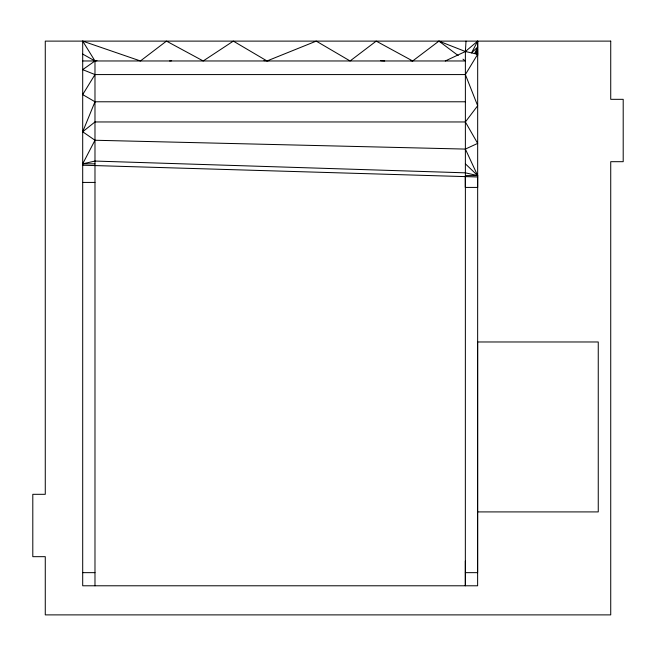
<?xml version="1.0" encoding="UTF-8"?>
<svg xmlns="http://www.w3.org/2000/svg" width="656" height="656" viewBox="0 0 656 656"><rect width="100%" height="100%" fill="white"/><g stroke="black" fill="none" stroke-linecap="round" stroke-linejoin="round"><path stroke-width="0.98" d="M465.383 176.833L465.342 585.783L465.35 561.077M465.375 149.084L94.981 140.253L82.697 131.766L94.981 121.959L465.375 121.959L477.666 143.393L465.375 149.084L465.383 187.419L477.666 187.419L477.666 175.595L465.375 149.084L465.383 51.512L466.014 41.115M477.683 55.67L477.683 41.115L471.533 52.898L477.675 46.97L474.608 53.595L477.675 49.897L476.141 53.94L477.675 52.816L477.01 53.808L477.675 53.53L477.01 53.808L477.56 54.259L476.469 53.366L477.675 51.357M82.697 131.766L94.981 101.778L465.375 101.778M94.981 163.836L82.697 163.836L94.981 140.253M465.375 121.959L477.675 105.747L465.375 74.571L477.675 54.284L465.383 51.512L438.921 41.115L412.681 60.967L410.681 60.655M465.375 74.571L94.981 74.571L82.697 94.587L94.981 101.778M96.965 60.705L94.981 60.967L82.697 69.651L94.981 74.571M445.285 60.967L465.383 51.512L477.683 41.115L477.625 572.655L465.342 572.655M82.697 163.836L94.981 161.064L465.366 172.831L477.666 175.595L465.375 163.836M268.985 60.68L263.974 60.647M169.642 60.967L171.634 60.746M82.697 60.967L465.383 60.967L462.972 59.163M82.697 165.214L477.666 176.981M465.366 175.595L477.666 175.595M82.697 182.425L94.981 182.425M477.625 511.91L598.256 511.91L598.256 341.973L477.625 341.973L477.625 585.783L82.697 585.783L82.697 41.115L140.425 60.967L166.468 41.115L203.204 60.967L233.331 41.115L267 60.967L316.241 41.115L350.091 60.967L376.216 41.115L412.681 60.967M82.697 572.655L94.981 572.655M380.652 60.705L384.695 60.967M82.697 54.079L94.981 60.967L94.981 585.783M438.921 41.115L458.167 55.555M82.697 41.115L94.981 60.967M465.383 177.202L465.383 187.419M610.728 41.115L45.272 41.115L45.272 494.312L32.8 494.312L32.8 556.673L45.272 556.673L45.272 614.885L610.728 614.885L610.728 161.688L623.2 161.688L623.2 99.327L610.728 99.327L610.728 41.115"/></g></svg>
